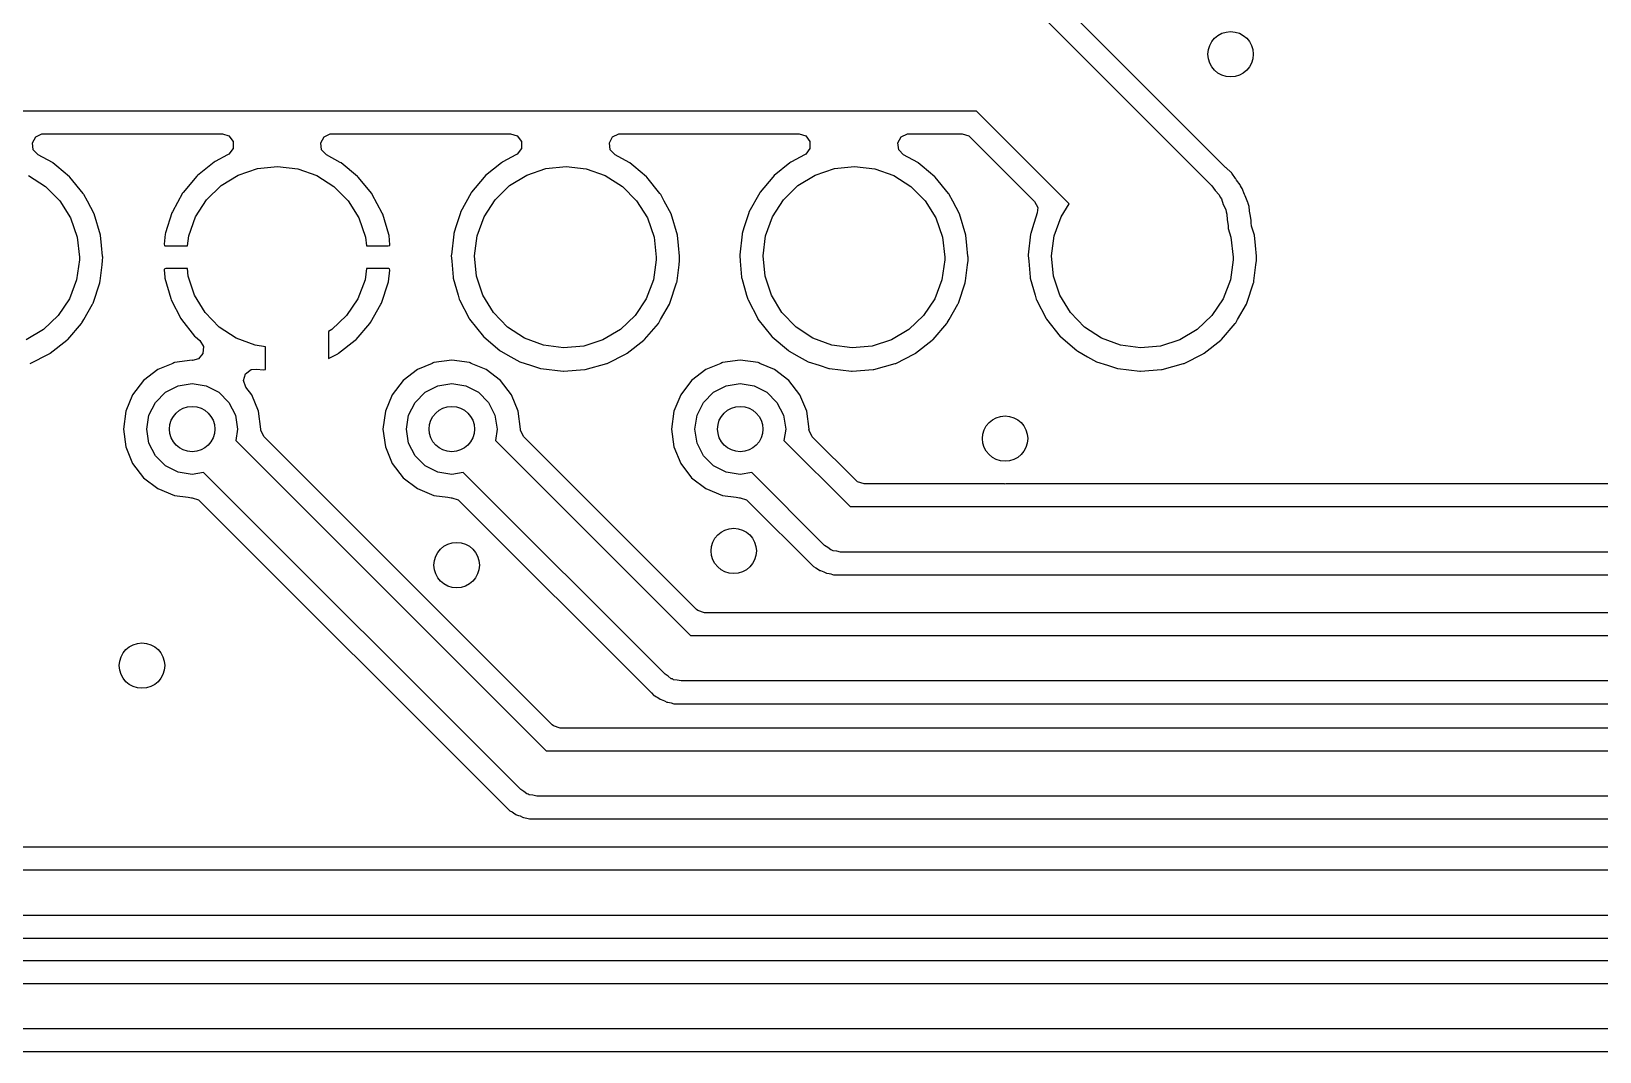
# Model space of a CAD drawing. Extents: x 0.4 to 11.3, y -7.9 to -0.4.
# Drawn here: x 5.174 to 5.718, y -4.256 to -3.902 of the extents above; entities that cross this region are included whole.
import ezdxf

# ---------------------------------------------------------------- set-up
doc = ezdxf.new("R2010")
doc.units = 0
doc.header["$MEASUREMENT"] = 0
doc.layers.add('BLACK', color=7, linetype='CONTINUOUS')

msp = doc.modelspace()

# ---------------------------------------------------------------- linework, layer by layer
at = {"layer": 'BLACK', "linetype": 'CONTINUOUS'}
for p, q in [((5.58825, -3.94925), (5.53027, -3.89127)), ((5.52392, -3.89608), (5.58333, -3.95549)), ((5.50185, -3.92969), (5.00815, -3.92969)), ((5.53408, -3.96192), (5.50185, -3.92969)), ((5.17462, -3.94077), (5.17576, -3.93865)), ((5.17493, -3.94316), (5.17462, -3.94077)), ((5.17576, -3.93865), (5.17793, -3.93761)), ((5.17793, -3.93761), (5.17845, -3.93758)), ((5.17845, -3.93758), (5.24046, -3.93758)), ((5.24046, -3.93758), (5.24275, -3.93832)), ((5.24275, -3.93832), (5.24416, -3.94027)), ((5.24416, -3.94027), (5.24416, -3.94268)), ((5.27457, -3.94077), (5.27572, -3.93865)), ((5.27489, -3.94316), (5.27457, -3.94077)), ((5.27572, -3.93865), (5.27789, -3.93761)), ((5.27789, -3.93761), (5.27841, -3.93758)), ((5.27841, -3.93758), (5.34041, -3.93758)), ((5.34041, -3.93758), (5.34271, -3.93832)), ((5.34271, -3.93832), (5.34412, -3.94027)), ((5.34412, -3.94027), (5.34412, -3.94268)), ((5.37462, -3.94077), (5.37576, -3.93865)), ((5.37493, -3.94316), (5.37462, -3.94077)), ((5.37576, -3.93865), (5.37793, -3.93761)), ((5.37793, -3.93761), (5.37845, -3.93758)), ((5.37845, -3.93758), (5.44041, -3.93758)), ((5.44041, -3.93758), (5.44271, -3.93832)), ((5.44271, -3.93832), (5.44412, -3.94027)), ((5.44412, -3.94027), (5.44412, -3.94268)), ((5.47462, -3.94077), (5.47576, -3.93865)), ((5.47493, -3.94316), (5.47462, -3.94077)), ((5.47576, -3.93865), (5.47793, -3.93761)), ((5.47793, -3.93761), (5.47845, -3.93758)), ((5.47845, -3.93758), (5.49696, -3.93758)), ((5.49696, -3.93758), (5.49925, -3.93832)), ((5.49925, -3.93832), (5.49972, -3.93872)), ((5.49972, -3.93872), (5.52202, -3.96102)), ((5.17659, -3.9449), (5.17493, -3.94316)), ((5.18154, -3.94758), (5.17659, -3.9449)), ((5.24226, -3.94493), (5.23792, -3.9472)), ((5.24275, -3.94463), (5.24226, -3.94493)), ((5.24416, -3.94268), (5.24275, -3.94463)), ((5.27655, -3.9449), (5.27489, -3.94316)), ((5.28136, -3.94751), (5.27655, -3.9449)), ((5.34222, -3.94493), (5.33774, -3.94727)), ((5.34271, -3.94463), (5.34222, -3.94493)), ((5.34412, -3.94268), (5.34271, -3.94463)), ((5.37659, -3.9449), (5.37493, -3.94316)), ((5.38154, -3.94758), (5.37659, -3.9449)), ((5.44222, -3.94493), (5.43774, -3.94727)), ((5.44271, -3.94463), (5.44222, -3.94493)), ((5.44412, -3.94268), (5.44271, -3.94463)), ((5.47659, -3.9449), (5.47493, -3.94316)), ((5.48154, -3.94758), (5.47659, -3.9449)), ((5.17322, -3.95209), (5.17915, -3.95585)), ((5.18169, -3.9477), (5.18154, -3.94758)), ((5.18308, -3.94885), (5.18169, -3.9477)), ((5.18169, -3.9477), (5.18169, -3.9477)), ((5.18749, -3.9525), (5.18308, -3.94885)), ((5.23161, -3.95227), (5.22689, -3.9579)), ((5.23188, -3.95201), (5.23161, -3.95227)), ((5.2376, -3.94741), (5.23188, -3.95201)), ((5.23792, -3.9472), (5.2376, -3.94741)), ((5.24002, -3.95557), (5.246, -3.9519)), ((5.246, -3.9519), (5.25265, -3.94963)), ((5.25265, -3.94963), (5.25963, -3.9489)), ((5.25963, -3.9489), (5.2666, -3.94973)), ((5.2666, -3.94973), (5.27322, -3.95209)), ((5.27322, -3.95209), (5.27914, -3.95585)), ((5.28168, -3.94772), (5.28136, -3.94751)), ((5.28733, -3.9524), (5.28168, -3.94772)), ((5.2876, -3.95267), (5.28733, -3.9524)), ((5.33172, -3.95211), (5.33125, -3.95267)), ((5.33721, -3.9477), (5.33172, -3.95211)), ((5.33759, -3.94739), (5.33721, -3.9477)), ((5.33774, -3.94727), (5.33759, -3.94739)), ((5.33759, -3.94739), (5.33759, -3.94739)), ((5.34002, -3.95557), (5.346, -3.9519)), ((5.346, -3.9519), (5.35265, -3.94963)), ((5.35265, -3.94963), (5.35963, -3.9489)), ((5.35963, -3.9489), (5.3666, -3.94973)), ((5.3666, -3.94973), (5.37322, -3.95209)), ((5.37322, -3.95209), (5.37915, -3.95585)), ((5.38169, -3.9477), (5.38154, -3.94758)), ((5.38308, -3.94885), (5.38169, -3.9477)), ((5.38169, -3.9477), (5.38169, -3.9477)), ((5.38749, -3.9525), (5.38308, -3.94885)), ((5.43172, -3.95211), (5.43125, -3.95267)), ((5.43721, -3.9477), (5.43172, -3.95211)), ((5.43759, -3.94739), (5.43721, -3.9477)), ((5.43774, -3.94727), (5.43759, -3.94739)), ((5.43759, -3.94739), (5.43759, -3.94739)), ((5.44002, -3.95557), (5.446, -3.9519)), ((5.446, -3.9519), (5.45265, -3.94963)), ((5.45265, -3.94963), (5.45963, -3.9489)), ((5.45963, -3.9489), (5.4666, -3.94973)), ((5.4666, -3.94973), (5.47322, -3.95209)), ((5.47322, -3.95209), (5.47914, -3.95585)), ((5.48169, -3.9477), (5.48154, -3.94758)), ((5.48308, -3.94885), (5.48169, -3.9477)), ((5.48169, -3.9477), (5.48169, -3.9477)), ((5.48749, -3.9525), (5.48308, -3.94885)), ((5.58842, -3.94941), (5.58825, -3.94925)), ((5.59007, -3.95088), (5.58842, -3.94941)), ((5.59025, -3.95104), (5.59007, -3.95088)), ((5.59007, -3.95088), (5.59007, -3.95088)), ((5.59038, -3.95123), (5.59025, -3.95104)), ((5.59167, -3.95311), (5.59038, -3.95123)), ((5.59038, -3.95123), (5.59038, -3.95123)), ((5.17915, -3.95585), (5.18409, -3.96083)), ((5.18762, -3.95265), (5.18749, -3.9525)), ((5.19218, -3.95825), (5.18762, -3.95265)), ((5.18762, -3.95265), (5.18762, -3.95265)), ((5.235, -3.96049), (5.24002, -3.95557)), ((5.27914, -3.95585), (5.28409, -3.96083)), ((5.29224, -3.95835), (5.2876, -3.95267)), ((5.32687, -3.95789), (5.32675, -3.95803)), ((5.33125, -3.95267), (5.32687, -3.95789)), ((5.32687, -3.95789), (5.32687, -3.95789)), ((5.335, -3.96049), (5.34002, -3.95557)), ((5.37915, -3.95585), (5.38409, -3.96083)), ((5.38762, -3.95265), (5.38749, -3.9525)), ((5.39218, -3.95825), (5.38762, -3.95265)), ((5.38762, -3.95265), (5.38762, -3.95265)), ((5.42687, -3.95789), (5.42675, -3.95803)), ((5.43125, -3.95267), (5.42687, -3.95789)), ((5.42687, -3.95789), (5.42687, -3.95789)), ((5.435, -3.96049), (5.44002, -3.95557)), ((5.47914, -3.95585), (5.48409, -3.96083)), ((5.48761, -3.95265), (5.48749, -3.9525)), ((5.48762, -3.95265), (5.48761, -3.95265)), ((5.49218, -3.95825), (5.48762, -3.95265)), ((5.58333, -3.95549), (5.5835, -3.95566)), ((5.5835, -3.95566), (5.58468, -3.95728)), ((5.58468, -3.95728), (5.58599, -3.9588)), ((5.59179, -3.95327), (5.59167, -3.95311)), ((5.59206, -3.95363), (5.59179, -3.95327)), ((5.59332, -3.95527), (5.59206, -3.95363)), ((5.59347, -3.9556), (5.59332, -3.95527)), ((5.59382, -3.95624), (5.59347, -3.9556)), ((5.59403, -3.95654), (5.59382, -3.95624)), ((5.59482, -3.95863), (5.59403, -3.95654)), ((5.18409, -3.96083), (5.18781, -3.96678)), ((5.19238, -3.95849), (5.19218, -3.95825)), ((5.19247, -3.95866), (5.19238, -3.95849)), ((5.19368, -3.96094), (5.19247, -3.95866)), ((5.19247, -3.95866), (5.19247, -3.95866)), ((5.196, -3.96531), (5.19368, -3.96094)), ((5.22668, -3.95821), (5.22314, -3.96464)), ((5.22689, -3.9579), (5.22668, -3.95821)), ((5.2312, -3.96639), (5.235, -3.96049)), ((5.28409, -3.96083), (5.28781, -3.96678)), ((5.29245, -3.95867), (5.29224, -3.95835)), ((5.2959, -3.96515), (5.29245, -3.95867)), ((5.32675, -3.95803), (5.32303, -3.9648)), ((5.3312, -3.96639), (5.335, -3.96049)), ((5.38409, -3.96083), (5.38781, -3.96678)), ((5.39238, -3.95849), (5.39218, -3.95825)), ((5.39247, -3.95866), (5.39238, -3.95849)), ((5.39368, -3.96094), (5.39247, -3.95866)), ((5.39247, -3.95866), (5.39247, -3.95866)), ((5.396, -3.96531), (5.39368, -3.96094)), ((5.42675, -3.95803), (5.42303, -3.9648)), ((5.4312, -3.96639), (5.435, -3.96049)), ((5.48409, -3.96083), (5.48781, -3.96678)), ((5.49238, -3.95849), (5.49218, -3.95825)), ((5.49247, -3.95866), (5.49238, -3.95849)), ((5.49368, -3.96094), (5.49247, -3.95866)), ((5.49247, -3.95866), (5.49247, -3.95866)), ((5.496, -3.96531), (5.49368, -3.96094)), ((5.52202, -3.96102), (5.52311, -3.96317)), ((5.52311, -3.96317), (5.52298, -3.96496)), ((5.5312, -3.96639), (5.53408, -3.96192)), ((5.58599, -3.9588), (5.58632, -3.95953)), ((5.58632, -3.95953), (5.58679, -3.96017)), ((5.58679, -3.96017), (5.58747, -3.96206)), ((5.58747, -3.96206), (5.5883, -3.96388)), ((5.59492, -3.95889), (5.59482, -3.95863)), ((5.59499, -3.95908), (5.59492, -3.95889)), ((5.596, -3.96138), (5.59499, -3.95908)), ((5.59605, -3.96161), (5.596, -3.96138)), ((5.59607, -3.96174), (5.59605, -3.96161)), ((5.59626, -3.96244), (5.59607, -3.96174)), ((5.59639, -3.96278), (5.59626, -3.96244)), ((5.59642, -3.96302), (5.59639, -3.96278)), ((5.59669, -3.96528), (5.59642, -3.96302)), ((5.59642, -3.96302), (5.59642, -3.96302)), ((5.18781, -3.96678), (5.19012, -3.97342)), ((5.19824, -3.97271), (5.196, -3.96531)), ((5.22299, -3.96499), (5.22077, -3.97199)), ((5.22314, -3.96464), (5.22299, -3.96499)), ((5.2288, -3.97299), (5.2312, -3.96639)), ((5.28781, -3.96678), (5.29012, -3.97342)), ((5.29604, -3.9655), (5.2959, -3.96515)), ((5.29816, -3.97253), (5.29604, -3.9655)), ((5.32297, -3.96498), (5.3213, -3.97026)), ((5.32303, -3.9648), (5.32297, -3.96498)), ((5.32297, -3.96498), (5.32297, -3.96498)), ((5.3288, -3.97299), (5.3312, -3.96639)), ((5.38781, -3.96678), (5.39012, -3.97342)), ((5.39824, -3.97271), (5.396, -3.96531)), ((5.42297, -3.96498), (5.4213, -3.97026)), ((5.42303, -3.9648), (5.42297, -3.96498)), ((5.42297, -3.96498), (5.42297, -3.96498)), ((5.4288, -3.97299), (5.4312, -3.96639)), ((5.48781, -3.96678), (5.49012, -3.97342)), ((5.49824, -3.97271), (5.496, -3.96531)), ((5.52298, -3.96496), (5.5213, -3.97026)), ((5.5288, -3.97299), (5.5312, -3.96639)), ((5.5883, -3.96388), (5.58842, -3.96467)), ((5.58842, -3.96467), (5.58869, -3.96542)), ((5.58869, -3.96542), (5.58881, -3.96742)), ((5.58881, -3.96742), (5.58909, -3.96941)), ((5.59672, -3.96548), (5.59669, -3.96528)), ((5.59711, -3.96772), (5.59672, -3.96548)), ((5.59715, -3.96796), (5.59711, -3.96772)), ((5.59711, -3.96772), (5.59711, -3.96772)), ((5.59714, -3.96819), (5.59715, -3.96796)), ((5.59714, -3.9682), (5.59714, -3.96819)), ((5.59714, -3.96819), (5.59714, -3.96819)), ((5.59715, -3.96842), (5.59714, -3.9682)), ((5.59716, -3.96842), (5.59715, -3.96842)), ((5.59729, -3.96959), (5.59716, -3.96842)), ((5.19012, -3.97342), (5.19091, -3.98039)), ((5.19859, -3.97636), (5.19824, -3.97271)), ((5.22069, -3.97236), (5.2203, -3.97584)), ((5.22077, -3.97199), (5.22069, -3.97236)), ((5.22836, -3.97646), (5.2288, -3.97299)), ((5.29012, -3.97342), (5.29046, -3.97646)), ((5.29824, -3.9729), (5.29816, -3.97253)), ((5.29854, -3.97606), (5.29824, -3.9729)), ((5.32067, -3.97235), (5.31986, -3.9796)), ((5.32069, -3.97216), (5.32067, -3.97235)), ((5.32067, -3.97235), (5.32067, -3.97235)), ((5.3213, -3.97026), (5.32069, -3.97216)), ((5.32792, -3.97995), (5.3288, -3.97299)), ((5.39012, -3.97342), (5.39091, -3.98039)), ((5.39859, -3.97636), (5.39824, -3.97271)), ((5.42067, -3.97235), (5.41986, -3.9796)), ((5.42069, -3.97216), (5.42067, -3.97235)), ((5.42067, -3.97235), (5.42067, -3.97235)), ((5.4213, -3.97026), (5.42069, -3.97216)), ((5.42792, -3.97995), (5.4288, -3.97299)), ((5.49012, -3.97342), (5.49091, -3.98039)), ((5.49859, -3.97636), (5.49824, -3.97271)), ((5.52067, -3.97235), (5.51986, -3.9796)), ((5.52069, -3.97216), (5.52067, -3.97235)), ((5.52067, -3.97235), (5.52067, -3.97235)), ((5.5213, -3.97026), (5.52069, -3.97216)), ((5.52792, -3.97995), (5.5288, -3.97299)), ((5.58909, -3.96941), (5.58909, -3.97046)), ((5.58909, -3.97046), (5.59012, -3.97342)), ((5.59012, -3.97342), (5.59091, -3.98039)), ((5.59824, -3.97271), (5.59729, -3.96959)), ((5.59859, -3.97636), (5.59824, -3.97271)), ((5.19895, -3.98003), (5.19859, -3.97636)), ((5.2203, -3.97584), (5.22041, -3.97636)), ((5.22041, -3.97636), (5.22047, -3.97642)), ((5.22047, -3.97642), (5.22065, -3.97646)), ((5.22065, -3.97646), (5.22836, -3.97646)), ((5.29046, -3.97646), (5.29797, -3.97646)), ((5.29797, -3.97646), (5.29847, -3.97629)), ((5.29847, -3.97629), (5.29853, -3.97621)), ((5.29853, -3.97621), (5.29854, -3.97606)), ((5.31986, -3.9796), (5.31983, -3.97984)), ((5.39895, -3.98003), (5.39859, -3.97636)), ((5.41986, -3.9796), (5.41983, -3.97984)), ((5.49895, -3.98003), (5.49859, -3.97636)), ((5.51986, -3.9796), (5.51983, -3.97984)), ((5.59895, -3.98003), (5.59859, -3.97636)), ((5.19089, -3.98127), (5.18992, -3.98823)), ((5.19091, -3.98039), (5.19089, -3.98127)), ((5.19808, -3.98855), (5.19878, -3.98301)), ((5.19878, -3.98301), (5.19897, -3.9815)), ((5.19899, -3.98039), (5.19895, -3.98003)), ((5.19897, -3.9815), (5.19899, -3.98039)), ((5.22028, -3.98459), (5.22026, -3.98472)), ((5.22026, -3.98472), (5.22048, -3.98735)), ((5.22035, -3.98449), (5.22028, -3.98459)), ((5.22085, -3.98433), (5.22035, -3.98449)), ((5.22835, -3.98433), (5.22085, -3.98433)), ((5.2286, -3.98694), (5.22835, -3.98433)), ((5.29046, -3.98433), (5.28992, -3.98823)), ((5.29817, -3.98433), (5.29046, -3.98433)), ((5.29801, -3.98897), (5.29852, -3.98494)), ((5.29837, -3.98438), (5.29817, -3.98433)), ((5.29842, -3.98443), (5.29837, -3.98438)), ((5.29852, -3.98494), (5.29842, -3.98443)), ((5.31983, -3.97984), (5.32, -3.98182)), ((5.32, -3.98182), (5.32046, -3.98735)), ((5.3286, -3.98694), (5.32792, -3.97995)), ((5.39089, -3.98127), (5.38992, -3.98823)), ((5.39091, -3.98039), (5.39089, -3.98127)), ((5.39808, -3.98855), (5.39878, -3.98301)), ((5.39878, -3.98301), (5.39897, -3.9815)), ((5.39899, -3.98039), (5.39895, -3.98003)), ((5.39897, -3.9815), (5.39899, -3.98039)), ((5.41983, -3.97984), (5.42, -3.98182)), ((5.42, -3.98182), (5.42046, -3.98735)), ((5.4286, -3.98694), (5.42792, -3.97995)), ((5.49089, -3.98127), (5.48992, -3.98823)), ((5.49091, -3.98039), (5.49089, -3.98127)), ((5.49808, -3.98855), (5.49878, -3.98301)), ((5.49878, -3.98301), (5.49897, -3.9815)), ((5.49899, -3.98039), (5.49895, -3.98003)), ((5.49897, -3.9815), (5.49899, -3.98039)), ((5.51983, -3.97984), (5.52, -3.98182)), ((5.52, -3.98182), (5.52046, -3.98735)), ((5.5286, -3.98694), (5.52792, -3.97995)), ((5.59089, -3.98127), (5.58992, -3.98823)), ((5.59091, -3.98039), (5.59089, -3.98127)), ((5.59808, -3.98855), (5.59878, -3.98301)), ((5.59878, -3.98301), (5.59897, -3.9815)), ((5.59899, -3.98039), (5.59895, -3.98003)), ((5.59897, -3.9815), (5.59899, -3.98039)), ((5.18992, -3.98823), (5.18742, -3.99479)), ((5.19563, -3.9963), (5.19795, -3.98934)), ((5.19795, -3.98934), (5.19801, -3.98916)), ((5.19795, -3.98934), (5.19795, -3.98934)), ((5.19801, -3.98916), (5.19808, -3.98855)), ((5.22048, -3.98735), (5.22055, -3.98772)), ((5.22055, -3.98772), (5.22257, -3.99477)), ((5.23082, -3.9936), (5.2286, -3.98694)), ((5.28992, -3.98823), (5.28742, -3.99479)), ((5.29561, -3.9963), (5.29793, -3.98934)), ((5.29793, -3.98934), (5.29801, -3.98897)), ((5.32046, -3.98735), (5.32048, -3.98754)), ((5.32048, -3.98754), (5.32053, -3.98772)), ((5.32053, -3.98772), (5.32053, -3.98772)), ((5.32053, -3.98772), (5.3222, -3.99355)), ((5.33082, -3.9936), (5.3286, -3.98694)), ((5.38992, -3.98823), (5.38742, -3.99479)), ((5.39563, -3.9963), (5.39795, -3.98934)), ((5.39795, -3.98934), (5.39801, -3.98916)), ((5.39795, -3.98934), (5.39795, -3.98934)), ((5.39801, -3.98916), (5.39808, -3.98855)), ((5.42046, -3.98735), (5.42048, -3.98754)), ((5.42048, -3.98754), (5.42053, -3.98772)), ((5.42053, -3.98772), (5.42053, -3.98772)), ((5.42053, -3.98772), (5.4222, -3.99355)), ((5.43082, -3.9936), (5.4286, -3.98694)), ((5.48992, -3.98823), (5.48742, -3.99479)), ((5.49563, -3.9963), (5.49795, -3.98934)), ((5.49795, -3.98934), (5.49801, -3.98916)), ((5.49795, -3.98934), (5.49795, -3.98934)), ((5.49801, -3.98916), (5.49808, -3.98855)), ((5.52046, -3.98735), (5.52048, -3.98754)), ((5.52048, -3.98754), (5.52053, -3.98772)), ((5.52053, -3.98772), (5.52053, -3.98772)), ((5.52053, -3.98772), (5.5222, -3.99355)), ((5.53082, -3.9936), (5.5286, -3.98694)), ((5.58992, -3.98823), (5.58742, -3.99479)), ((5.59563, -3.9963), (5.59795, -3.98934)), ((5.59795, -3.98934), (5.59801, -3.98916)), ((5.59795, -3.98934), (5.59795, -3.98934)), ((5.59801, -3.98916), (5.59808, -3.98855)), ((5.18742, -3.99479), (5.18354, -4.00064)), ((5.22257, -3.99477), (5.22271, -3.99513)), ((5.22271, -3.99513), (5.22607, -4.00165)), ((5.23446, -3.99961), (5.23082, -3.9936)), ((5.28742, -3.99479), (5.28354, -4.00064)), ((5.3222, -3.99355), (5.32261, -3.99496)), ((5.32261, -3.99496), (5.3227, -3.99513)), ((5.3227, -3.99513), (5.32605, -4.00167)), ((5.33446, -3.99961), (5.33082, -3.9936)), ((5.38742, -3.99479), (5.38354, -4.00064)), ((5.4222, -3.99355), (5.42261, -3.99496)), ((5.42261, -3.99496), (5.4227, -3.99513)), ((5.4227, -3.99513), (5.42605, -4.00167)), ((5.43446, -3.99961), (5.43082, -3.9936)), ((5.48742, -3.99479), (5.48354, -4.00064)), ((5.5222, -3.99355), (5.52261, -3.99496)), ((5.52261, -3.99496), (5.5227, -3.99513)), ((5.5227, -3.99513), (5.52605, -4.00167)), ((5.53446, -3.99961), (5.53082, -3.9936)), ((5.58742, -3.99479), (5.58354, -4.00064)), ((5.18354, -4.00064), (5.17845, -4.00548)), ((5.19241, -4.00205), (5.19547, -3.99666)), ((5.19547, -3.99666), (5.19557, -3.99649)), ((5.19547, -3.99666), (5.19547, -3.99666)), ((5.19557, -3.99649), (5.19563, -3.9963)), ((5.23933, -4.00466), (5.23446, -3.99961)), ((5.28354, -4.00064), (5.27845, -4.00548)), ((5.29183, -4.00303), (5.29546, -3.99665)), ((5.29546, -3.99665), (5.29561, -3.9963)), ((5.33933, -4.00466), (5.33446, -3.99961)), ((5.38354, -4.00064), (5.37845, -4.00548)), ((5.39241, -4.00205), (5.39547, -3.99666)), ((5.39547, -3.99666), (5.39557, -3.99649)), ((5.39547, -3.99666), (5.39547, -3.99666)), ((5.39557, -3.99649), (5.39563, -3.9963)), ((5.43933, -4.00466), (5.43446, -3.99961)), ((5.48354, -4.00064), (5.47845, -4.00548)), ((5.49241, -4.00205), (5.49547, -3.99666)), ((5.49547, -3.99666), (5.49557, -3.99649)), ((5.49547, -3.99666), (5.49547, -3.99666)), ((5.49557, -3.99649), (5.49563, -3.9963)), ((5.53933, -4.00466), (5.53446, -3.99961)), ((5.58354, -4.00064), (5.57845, -4.00548)), ((5.59241, -4.00205), (5.59547, -3.99666)), ((5.59547, -3.99666), (5.59557, -3.99649)), ((5.59547, -3.99666), (5.59547, -3.99666)), ((5.59557, -3.99649), (5.59563, -3.9963)), ((5.17845, -4.00548), (5.17242, -4.00908)), ((5.18684, -4.0089), (5.19163, -4.00335)), ((5.19163, -4.00335), (5.19175, -4.00321)), ((5.19163, -4.00335), (5.19163, -4.00335)), ((5.19175, -4.00321), (5.19241, -4.00205)), ((5.22607, -4.00165), (5.22627, -4.00197)), ((5.22627, -4.00197), (5.23083, -4.00773)), ((5.24521, -4.00851), (5.23933, -4.00466)), ((5.27845, -4.00548), (5.27728, -4.00618)), ((5.27728, -4.00618), (5.27728, -4.01547)), ((5.28682, -4.0089), (5.29161, -4.00334)), ((5.29161, -4.00334), (5.29183, -4.00303)), ((5.32605, -4.00167), (5.32605, -4.00167)), ((5.32605, -4.00167), (5.32614, -4.00183)), ((5.32614, -4.00183), (5.33094, -4.00789)), ((5.34521, -4.00851), (5.33933, -4.00466)), ((5.37845, -4.00548), (5.37242, -4.00908)), ((5.38684, -4.0089), (5.39163, -4.00335)), ((5.39163, -4.00335), (5.39175, -4.00321)), ((5.39163, -4.00335), (5.39163, -4.00335)), ((5.39175, -4.00321), (5.39241, -4.00205)), ((5.42605, -4.00167), (5.42605, -4.00167)), ((5.42605, -4.00167), (5.42614, -4.00183)), ((5.42614, -4.00183), (5.43094, -4.00789)), ((5.44521, -4.00851), (5.43933, -4.00466)), ((5.47845, -4.00548), (5.47242, -4.00908)), ((5.48684, -4.0089), (5.49163, -4.00335)), ((5.49163, -4.00335), (5.49175, -4.00321)), ((5.49163, -4.00335), (5.49163, -4.00335)), ((5.49175, -4.00321), (5.49241, -4.00205)), ((5.52605, -4.00167), (5.52605, -4.00167)), ((5.52605, -4.00167), (5.52614, -4.00183)), ((5.52614, -4.00183), (5.53094, -4.00789)), ((5.54521, -4.00851), (5.53933, -4.00466)), ((5.57845, -4.00548), (5.57242, -4.00908)), ((5.58684, -4.0089), (5.59163, -4.00335)), ((5.59163, -4.00335), (5.59175, -4.00321)), ((5.59163, -4.00335), (5.59163, -4.00335)), ((5.59175, -4.00321), (5.59241, -4.00205)), ((5.18077, -4.0137), (5.18655, -4.00917)), ((5.18655, -4.00917), (5.1867, -4.00906)), ((5.18655, -4.00917), (5.18655, -4.00917)), ((5.1867, -4.00906), (5.18684, -4.0089)), ((5.23083, -4.00773), (5.2311, -4.008)), ((5.2311, -4.008), (5.23265, -4.00932)), ((5.23265, -4.00932), (5.23391, -4.01137)), ((5.23391, -4.01137), (5.23373, -4.01378)), ((5.25179, -4.01095), (5.24521, -4.00851)), ((5.25547, -4.01145), (5.25179, -4.01095)), ((5.25547, -4.01915), (5.25547, -4.01145)), ((5.28076, -4.01368), (5.28654, -4.00916)), ((5.28654, -4.00916), (5.28682, -4.0089)), ((5.33094, -4.00789), (5.33108, -4.00801)), ((5.33108, -4.00801), (5.33108, -4.00801)), ((5.33108, -4.00801), (5.33668, -4.01277)), ((5.35179, -4.01095), (5.34521, -4.00851)), ((5.35875, -4.01188), (5.35179, -4.01095)), ((5.36574, -4.01125), (5.35875, -4.01188)), ((5.37242, -4.00908), (5.36574, -4.01125)), ((5.38077, -4.0137), (5.38655, -4.00917)), ((5.38655, -4.00917), (5.3867, -4.00906)), ((5.38655, -4.00917), (5.38655, -4.00917)), ((5.3867, -4.00906), (5.38684, -4.0089)), ((5.43094, -4.00789), (5.43108, -4.00801)), ((5.43108, -4.00801), (5.43108, -4.00801)), ((5.43108, -4.00801), (5.43668, -4.01277)), ((5.45179, -4.01095), (5.44521, -4.00851)), ((5.45875, -4.01188), (5.45179, -4.01095)), ((5.46574, -4.01125), (5.45875, -4.01188)), ((5.47242, -4.00908), (5.46574, -4.01125)), ((5.48077, -4.0137), (5.48655, -4.00917)), ((5.48655, -4.00917), (5.4867, -4.00906)), ((5.48655, -4.00917), (5.48655, -4.00917)), ((5.4867, -4.00906), (5.48684, -4.0089)), ((5.53094, -4.00789), (5.53108, -4.00801)), ((5.53108, -4.00801), (5.53108, -4.00801)), ((5.53108, -4.00801), (5.53668, -4.01277)), ((5.55179, -4.01095), (5.54521, -4.00851)), ((5.55875, -4.01188), (5.55179, -4.01095)), ((5.56574, -4.01125), (5.55875, -4.01188)), ((5.57242, -4.00908), (5.56574, -4.01125)), ((5.58077, -4.0137), (5.58655, -4.00917)), ((5.58655, -4.00917), (5.5867, -4.00906)), ((5.58655, -4.00917), (5.58655, -4.00917)), ((5.5867, -4.00906), (5.58684, -4.0089)), ((5.17389, -4.01721), (5.18045, -4.0139)), ((5.18045, -4.0139), (5.18062, -4.01381)), ((5.18045, -4.0139), (5.18045, -4.0139)), ((5.18062, -4.01381), (5.18077, -4.0137)), ((5.22324, -4.01721), (5.21808, -4.01935)), ((5.22359, -4.01706), (5.22324, -4.01721)), ((5.22383, -4.01697), (5.22359, -4.01706)), ((5.23, -4.01615), (5.22383, -4.01697)), ((5.23017, -4.01618), (5.23, -4.01615)), ((5.23217, -4.01561), (5.23017, -4.01618)), ((5.23373, -4.01378), (5.23217, -4.01561)), ((5.27728, -4.01547), (5.28044, -4.01388)), ((5.28044, -4.01388), (5.28076, -4.01368)), ((5.31324, -4.01721), (5.30808, -4.01935)), ((5.31359, -4.01706), (5.31324, -4.01721)), ((5.31383, -4.01697), (5.31359, -4.01706)), ((5.32, -4.01615), (5.31383, -4.01697)), ((5.32617, -4.01697), (5.32, -4.01615)), ((5.32641, -4.01706), (5.32617, -4.01697)), ((5.32676, -4.01721), (5.32641, -4.01706)), ((5.33192, -4.01935), (5.32676, -4.01721)), ((5.33668, -4.01277), (5.33668, -4.01277)), ((5.33668, -4.01277), (5.33682, -4.0129)), ((5.33682, -4.0129), (5.33699, -4.01299)), ((5.33699, -4.01299), (5.33699, -4.01299)), ((5.33699, -4.01299), (5.34042, -4.01491)), ((5.34042, -4.01491), (5.34356, -4.01666)), ((5.34356, -4.01666), (5.34733, -4.01789)), ((5.36628, -4.01937), (5.37372, -4.0173)), ((5.37372, -4.0173), (5.37389, -4.01721)), ((5.37389, -4.01721), (5.38045, -4.0139)), ((5.37389, -4.01721), (5.37389, -4.01721)), ((5.38045, -4.0139), (5.38062, -4.01381)), ((5.38045, -4.0139), (5.38045, -4.0139)), ((5.38062, -4.01381), (5.38077, -4.0137)), ((5.41324, -4.01721), (5.40808, -4.01935)), ((5.41359, -4.01706), (5.41324, -4.01721)), ((5.41383, -4.01697), (5.41359, -4.01706)), ((5.42, -4.01615), (5.41383, -4.01697)), ((5.42617, -4.01697), (5.42, -4.01615)), ((5.42641, -4.01706), (5.42617, -4.01697)), ((5.42676, -4.01721), (5.42641, -4.01706)), ((5.43192, -4.01935), (5.42676, -4.01721)), ((5.43668, -4.01277), (5.43668, -4.01277)), ((5.43668, -4.01277), (5.43682, -4.0129)), ((5.43682, -4.0129), (5.43699, -4.01299)), ((5.43699, -4.01299), (5.43699, -4.01299)), ((5.43699, -4.01299), (5.44042, -4.01491)), ((5.44042, -4.01491), (5.44356, -4.01666)), ((5.44356, -4.01666), (5.44733, -4.01789)), ((5.46628, -4.01937), (5.47372, -4.0173)), ((5.47372, -4.0173), (5.47389, -4.01721)), ((5.47389, -4.01721), (5.48045, -4.0139)), ((5.47389, -4.01721), (5.47389, -4.01721)), ((5.48045, -4.0139), (5.48062, -4.01381)), ((5.48045, -4.0139), (5.48045, -4.0139)), ((5.48062, -4.01381), (5.48077, -4.0137)), ((5.53668, -4.01277), (5.53668, -4.01277)), ((5.53668, -4.01277), (5.53682, -4.0129)), ((5.53682, -4.0129), (5.53699, -4.01299)), ((5.53699, -4.01299), (5.53699, -4.01299)), ((5.53699, -4.01299), (5.54042, -4.01491)), ((5.54042, -4.01491), (5.54356, -4.01666)), ((5.54356, -4.01666), (5.54733, -4.01789)), ((5.56628, -4.01937), (5.57372, -4.0173)), ((5.57372, -4.0173), (5.57389, -4.01721)), ((5.57389, -4.01721), (5.58045, -4.0139)), ((5.57389, -4.01721), (5.57389, -4.01721)), ((5.58045, -4.0139), (5.58062, -4.01381)), ((5.58045, -4.0139), (5.58045, -4.0139)), ((5.58062, -4.01381), (5.58077, -4.0137)), ((5.21808, -4.01935), (5.21314, -4.02314)), ((5.24781, -4.02315), (5.2485, -4.02084)), ((5.2485, -4.02084), (5.25041, -4.01938)), ((5.25041, -4.01938), (5.25217, -4.01918)), ((5.25217, -4.01918), (5.25486, -4.0195)), ((5.25486, -4.0195), (5.25537, -4.0194)), ((5.25537, -4.0194), (5.25543, -4.01934)), ((5.25543, -4.01934), (5.25547, -4.01915)), ((5.30808, -4.01935), (5.30314, -4.02314)), ((5.33686, -4.02314), (5.33192, -4.01935)), ((5.34733, -4.01789), (5.35073, -4.01899)), ((5.35073, -4.01899), (5.35073, -4.01899)), ((5.35073, -4.01899), (5.35091, -4.01905)), ((5.35091, -4.01905), (5.35858, -4.01997)), ((5.35858, -4.01997), (5.35877, -4.01995)), ((5.35877, -4.01995), (5.36609, -4.01939)), ((5.35877, -4.01995), (5.35877, -4.01995)), ((5.36609, -4.01939), (5.36628, -4.01937)), ((5.36609, -4.01939), (5.36609, -4.01939)), ((5.40808, -4.01935), (5.40314, -4.02314)), ((5.43686, -4.02314), (5.43192, -4.01935)), ((5.44733, -4.01789), (5.45073, -4.01899)), ((5.45073, -4.01899), (5.45073, -4.01899)), ((5.45073, -4.01899), (5.45091, -4.01905)), ((5.45091, -4.01905), (5.45858, -4.01997)), ((5.45858, -4.01997), (5.45877, -4.01995)), ((5.45877, -4.01995), (5.46609, -4.01939)), ((5.45877, -4.01995), (5.45877, -4.01995)), ((5.46609, -4.01939), (5.46628, -4.01937)), ((5.46609, -4.01939), (5.46609, -4.01939)), ((5.54733, -4.01789), (5.55073, -4.01899)), ((5.55073, -4.01899), (5.55073, -4.01899)), ((5.55073, -4.01899), (5.55091, -4.01905)), ((5.55091, -4.01905), (5.55858, -4.01997)), ((5.55858, -4.01997), (5.55877, -4.01995)), ((5.55877, -4.01995), (5.56609, -4.01939)), ((5.55877, -4.01995), (5.55877, -4.01995)), ((5.56609, -4.01939), (5.56628, -4.01937)), ((5.56609, -4.01939), (5.56609, -4.01939)), ((5.20935, -4.02808), (5.20697, -4.03383)), ((5.21314, -4.02314), (5.20935, -4.02808)), ((5.21726, -4.03074), (5.22074, -4.02726)), ((5.22074, -4.02726), (5.22513, -4.02502)), ((5.22513, -4.02502), (5.23, -4.02425)), ((5.23, -4.02425), (5.23487, -4.02502)), ((5.23487, -4.02502), (5.23926, -4.02726)), ((5.23926, -4.02726), (5.24274, -4.03074)), ((5.24862, -4.02542), (5.24781, -4.02315)), ((5.25065, -4.02808), (5.24862, -4.02542)), ((5.25303, -4.03383), (5.25065, -4.02808)), ((5.29935, -4.02808), (5.29697, -4.03383)), ((5.30314, -4.02314), (5.29935, -4.02808)), ((5.30726, -4.03074), (5.31074, -4.02726)), ((5.31074, -4.02726), (5.31513, -4.02502)), ((5.31513, -4.02502), (5.32, -4.02425)), ((5.32, -4.02425), (5.32487, -4.02502)), ((5.32487, -4.02502), (5.32926, -4.02726)), ((5.32926, -4.02726), (5.33274, -4.03074)), ((5.34065, -4.02808), (5.33686, -4.02314)), ((5.34303, -4.03383), (5.34065, -4.02808)), ((5.39935, -4.02808), (5.39697, -4.03383)), ((5.40314, -4.02314), (5.39935, -4.02808)), ((5.40726, -4.03074), (5.41074, -4.02726)), ((5.41074, -4.02726), (5.41513, -4.02502)), ((5.41513, -4.02502), (5.42, -4.02425)), ((5.42, -4.02425), (5.42487, -4.02502)), ((5.42487, -4.02502), (5.42926, -4.02726)), ((5.42926, -4.02726), (5.43274, -4.03074)), ((5.44065, -4.02808), (5.43686, -4.02314)), ((5.44303, -4.03383), (5.44065, -4.02808)), ((5.20697, -4.03383), (5.20615, -4.04)), ((5.21502, -4.03513), (5.21726, -4.03074)), ((5.24274, -4.03074), (5.24498, -4.03513)), ((5.25385, -4.04), (5.25303, -4.03383)), ((5.29697, -4.03383), (5.29615, -4.04)), ((5.30502, -4.03513), (5.30726, -4.03074)), ((5.33274, -4.03074), (5.33498, -4.03513)), ((5.34385, -4.04), (5.34303, -4.03383)), ((5.39697, -4.03383), (5.39615, -4.04)), ((5.40502, -4.03513), (5.40726, -4.03074)), ((5.43274, -4.03074), (5.43498, -4.03513)), ((5.44385, -4.04), (5.44303, -4.03383)), ((5.21425, -4.04), (5.21502, -4.03513)), ((5.24498, -4.03513), (5.24575, -4.04)), ((5.30425, -4.04), (5.30502, -4.03513)), ((5.33498, -4.03513), (5.33575, -4.04)), ((5.40425, -4.04), (5.40502, -4.03513)), ((5.43498, -4.03513), (5.43575, -4.04)), ((5.20615, -4.04), (5.20697, -4.04617)), ((5.21502, -4.04487), (5.21425, -4.04)), ((5.21726, -4.04926), (5.21502, -4.04487)), ((5.24575, -4.04), (5.24512, -4.04398)), ((5.24512, -4.04398), (5.35271, -4.15157)), ((5.25383, -4.04012), (5.25385, -4.04)), ((5.25386, -4.04051), (5.25383, -4.04012)), ((5.25495, -4.04266), (5.25386, -4.04051)), ((5.35484, -4.14254), (5.25495, -4.04266)), ((5.29615, -4.04), (5.29697, -4.04617)), ((5.30502, -4.04487), (5.30425, -4.04)), ((5.30726, -4.04926), (5.30502, -4.04487)), ((5.33575, -4.04), (5.33512, -4.04398)), ((5.33512, -4.04398), (5.40275, -4.11161)), ((5.34383, -4.04012), (5.34385, -4.04)), ((5.34386, -4.04051), (5.34383, -4.04012)), ((5.34495, -4.04266), (5.34386, -4.04051)), ((5.40488, -4.10258), (5.34495, -4.04266)), ((5.39615, -4.04), (5.39697, -4.04617)), ((5.40502, -4.04487), (5.40425, -4.04)), ((5.40726, -4.04926), (5.40502, -4.04487)), ((5.43575, -4.04), (5.43512, -4.04398)), ((5.43512, -4.04398), (5.45805, -4.06691)), ((5.44383, -4.04012), (5.44385, -4.04)), ((5.44386, -4.04051), (5.44383, -4.04012)), ((5.44495, -4.04266), (5.44386, -4.04051)), ((5.46017, -4.05787), (5.44495, -4.04266)), ((5.20697, -4.04617), (5.20935, -4.05192)), ((5.22074, -4.05274), (5.21726, -4.04926)), ((5.29697, -4.04617), (5.29935, -4.05192)), ((5.31074, -4.05274), (5.30726, -4.04926)), ((5.39697, -4.04617), (5.39935, -4.05192)), ((5.41074, -4.05274), (5.40726, -4.04926)), ((5.20935, -4.05192), (5.21314, -4.05686)), ((5.22513, -4.05498), (5.22074, -4.05274)), ((5.23, -4.05575), (5.22513, -4.05498)), ((5.23398, -4.05512), (5.23, -4.05575)), ((5.34388, -4.16502), (5.23398, -4.05512)), ((5.29935, -4.05192), (5.30314, -4.05686)), ((5.31513, -4.05498), (5.31074, -4.05274)), ((5.32, -4.05575), (5.31513, -4.05498)), ((5.32398, -4.05512), (5.32, -4.05575)), ((5.39392, -4.12505), (5.32398, -4.05512)), ((5.39935, -4.05192), (5.40314, -4.05686)), ((5.41513, -4.05498), (5.41074, -4.05274)), ((5.42, -4.05575), (5.41513, -4.05498)), ((5.42398, -4.05512), (5.42, -4.05575)), ((5.44922, -4.08035), (5.42398, -4.05512)), ((5.21314, -4.05686), (5.21808, -4.06065)), ((5.21808, -4.06065), (5.22383, -4.06303)), ((5.30314, -4.05686), (5.30808, -4.06065)), ((5.30808, -4.06065), (5.31383, -4.06303)), ((5.40314, -4.05686), (5.40808, -4.06065)), ((5.40808, -4.06065), (5.41383, -4.06303)), ((5.46064, -4.05827), (5.46017, -4.05787)), ((5.46293, -4.05902), (5.46064, -4.05827)), ((5.51157, -4.05902), (5.46293, -4.05902)), ((5.51181, -4.05906), (5.51157, -4.05902)), ((5.51206, -4.05902), (5.51181, -4.05906)), ((6.06274, -4.05902), (5.51206, -4.05902)), ((5.22383, -4.06303), (5.22863, -4.06367)), ((5.22863, -4.06367), (5.22975, -4.06381)), ((5.22975, -4.06381), (5.23, -4.06385)), ((5.23, -4.06385), (5.23, -4.06385)), ((5.23, -4.06385), (5.23219, -4.06456)), ((5.23219, -4.06456), (5.23266, -4.06495)), ((5.23266, -4.06495), (5.33918, -4.17148)), ((5.31383, -4.06303), (5.31863, -4.06367)), ((5.31863, -4.06367), (5.31975, -4.06381)), ((5.31975, -4.06381), (5.32, -4.06385)), ((5.32, -4.06385), (5.32, -4.06385)), ((5.32, -4.06385), (5.32219, -4.06456)), ((5.32219, -4.06456), (5.32266, -4.06495)), ((5.32266, -4.06495), (5.38921, -4.13151)), ((5.41383, -4.06303), (5.41863, -4.06367)), ((5.41863, -4.06367), (5.41975, -4.06381)), ((5.41975, -4.06381), (5.42, -4.06385)), ((5.42, -4.06385), (5.42, -4.06385)), ((5.42, -4.06385), (5.42219, -4.06456)), ((5.42219, -4.06456), (5.42266, -4.06495)), ((5.42266, -4.06495), (5.4454, -4.0877)), ((5.45805, -4.06691), (6.06762, -4.06691)), ((5.45033, -4.08105), (5.44922, -4.08035)), ((5.45136, -4.08187), (5.45033, -4.08105)), ((5.4518, -4.08197), (5.45136, -4.08187)), ((5.45218, -4.08222), (5.4518, -4.08197)), ((5.45349, -4.08236), (5.45218, -4.08222)), ((5.45477, -4.08266), (5.45349, -4.08236)), ((6.07089, -4.08266), (5.45477, -4.08266)), ((5.4454, -4.0877), (5.44625, -4.08813)), ((5.44625, -4.08813), (5.44677, -4.08845)), ((5.44677, -4.08845), (5.44754, -4.08901)), ((5.44754, -4.08901), (5.44783, -4.0891)), ((5.44783, -4.0891), (5.44783, -4.0891)), ((5.44783, -4.0891), (5.44844, -4.0893)), ((5.44844, -4.0893), (5.449, -4.08954)), ((5.449, -4.08954), (5.44985, -4.08997)), ((5.44985, -4.08997), (5.45079, -4.09012)), ((5.45079, -4.09012), (5.45079, -4.09012)), ((5.45079, -4.09012), (5.45138, -4.09026)), ((5.45138, -4.09026), (5.45199, -4.09046)), ((5.45199, -4.09046), (5.45199, -4.09046)), ((5.45199, -4.09046), (5.45229, -4.09055)), ((5.45229, -4.09055), (5.45354, -4.09055)), ((5.45354, -4.09055), (5.45354, -4.09055)), ((5.45354, -4.09055), (6.07338, -4.09055)), ((5.40534, -4.10297), (5.40488, -4.10258)), ((5.40763, -4.10372), (5.40534, -4.10297)), ((6.08237, -4.10372), (5.40763, -4.10372)), ((5.40275, -4.11161), (6.08725, -4.11161)), ((5.39503, -4.12575), (5.39392, -4.12505)), ((5.39606, -4.12658), (5.39503, -4.12575)), ((5.38921, -4.13151), (5.38921, -4.13151)), ((5.38921, -4.13151), (5.3901, -4.1324)), ((5.3965, -4.12668), (5.39606, -4.12658)), ((5.39688, -4.12692), (5.3965, -4.12668)), ((5.39819, -4.12707), (5.39688, -4.12692)), ((5.39947, -4.12736), (5.39819, -4.12707)), ((6.09051, -4.12736), (5.39947, -4.12736)), ((5.3901, -4.1324), (5.39038, -4.13254)), ((5.39038, -4.13254), (5.39038, -4.13254)), ((5.39038, -4.13254), (5.39095, -4.13283)), ((5.39095, -4.13283), (5.39147, -4.13315)), ((5.39147, -4.13315), (5.39224, -4.13371)), ((5.39224, -4.13371), (5.39253, -4.13381)), ((5.39253, -4.13381), (5.39253, -4.13381)), ((5.39253, -4.13381), (5.39314, -4.134)), ((5.39314, -4.134), (5.39371, -4.13424)), ((5.39371, -4.13424), (5.39455, -4.13467)), ((5.39455, -4.13467), (5.39486, -4.13472)), ((5.39486, -4.13472), (5.39486, -4.13472)), ((5.39486, -4.13472), (5.39549, -4.13482)), ((5.39549, -4.13482), (5.39609, -4.13496)), ((5.39609, -4.13496), (5.39699, -4.13525)), ((5.39699, -4.13525), (6.08894, -4.13525)), ((5.3553, -4.14294), (5.35484, -4.14254)), ((5.35759, -4.14368), (5.3553, -4.14294)), ((6.08831, -4.14368), (5.35759, -4.14368)), ((5.35271, -4.15157), (6.0932, -4.15157)), ((5.34499, -4.16572), (5.34388, -4.16502)), ((5.34602, -4.16654), (5.34499, -4.16572)), ((5.34646, -4.16664), (5.34602, -4.16654)), ((5.34685, -4.16688), (5.34646, -4.16664)), ((5.34815, -4.16703), (5.34685, -4.16688)), ((5.34944, -4.16732), (5.34815, -4.16703)), ((6.09646, -4.16732), (5.34944, -4.16732)), ((5.33918, -4.17148), (5.33918, -4.17148)), ((5.33918, -4.17148), (5.34007, -4.17236)), ((5.34007, -4.17236), (5.34091, -4.1728)), ((5.34091, -4.1728), (5.34143, -4.17311)), ((5.34143, -4.17311), (5.3422, -4.17367)), ((5.3422, -4.17367), (5.34249, -4.17377)), ((5.34249, -4.17377), (5.3431, -4.17397)), ((5.3431, -4.17397), (5.34367, -4.1742)), ((5.34367, -4.1742), (5.34452, -4.17463)), ((5.34452, -4.17463), (5.34482, -4.17468)), ((5.34482, -4.17468), (5.34482, -4.17468)), ((5.34482, -4.17468), (5.34545, -4.17478)), ((5.34545, -4.17478), (5.34605, -4.17492)), ((5.34605, -4.17492), (5.34695, -4.17522)), ((5.34695, -4.17522), (6.09426, -4.17522)), ((6.09225, -4.18502), (5.15893, -4.18502)), ((5.15405, -4.19291), (6.09713, -4.19291)), ((6.10039, -4.20866), (5.15077, -4.20866)), ((5.14955, -4.21656), (6.10289, -4.21656)), ((6.14742, -4.22439), (5.0583, -4.22439)), ((5.05342, -4.23228), (6.15921, -4.23228)), ((6.19205, -4.24803), (5.05014, -4.24803)), ((5.04766, -4.25593), (6.11589, -4.25593))]:
    msp.add_line(p, q, dxfattribs=at)
at = {"layer": 'BLACK'}
for centre in [(5.59, -3.91), (5.23, -4.04), (5.32, -4.04), (5.42, -4.04), (5.51181, -4.04331), (5.41774, -4.08226), (5.3217, -4.08719), (5.2126, -4.12205)]:
    msp.add_circle(centre, 0.00787, dxfattribs=at)

doc.saveas('drawing.dxf')
